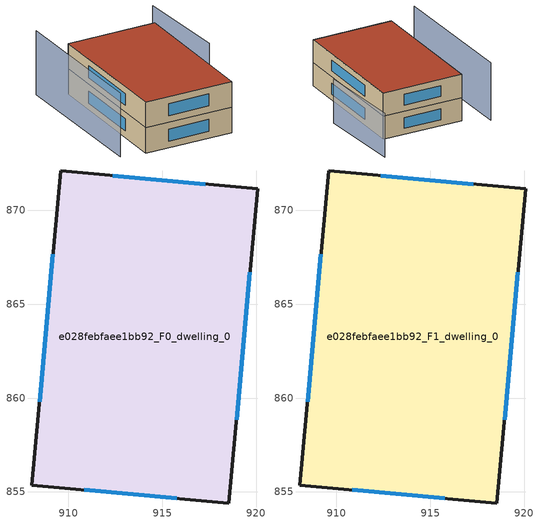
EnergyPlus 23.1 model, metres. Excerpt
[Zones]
e028febfaee1bb92_F0_dwelling_0
 floor ground (EU_floor_Construction): 920.08,871.14 918.55,854.41 908.05,855.37 909.58,872.1 z0
 wall outside (EU_wall_Construction): 909.58,872.1 908.05,855.37 918.55,854.41 920.08,871.14 909.58,872.1 z0:3
 window (EU_Window_Construction): 909.17,867.65 908.46,859.81 / 917.29,871.4 912.37,871.85 / 918.96,858.85 919.67,866.7 / 910.84,855.11 915.76,854.66 z0.8:2.2
e028febfaee1bb92_F1_dwelling_0
 floor to e028febfaee1bb92_F0_dwelling_0 (EU_floor_Construction): 920.08,871.14 918.55,854.41 908.05,855.37 909.58,872.1 z3
 wall outside (EU_wall_Construction): 909.58,872.1 908.05,855.37 918.55,854.41 920.08,871.14 909.58,872.1 z3:6
 window (EU_Window_Construction): 909.17,867.65 908.46,859.81 / 917.29,871.4 912.37,871.85 / 918.96,858.85 919.67,866.7 / 910.84,855.11 915.76,854.66 z3.8:5.2
 roof outside (EU_roof_Construction): 918.55,854.41 920.08,871.14 909.58,872.1 908.05,855.37 z6
shading: 906.73,874.01 905.32,856.13 z0:7.5; 922.31,864.17 922.64,875.2 z0:5.7
[Building]
EU S2 Campaign: North Axis=0; Terrain=City; Solar Distribution=FullExterior
[Site:Location]
Cape.Town.Intl.AP: Latitude=-33.965; Longitude=18.602; Time Zone=2; Elevation=46
[SizingPeriod:WeatherFileDays]
AnnualSizingPeriod: Begin Month=1; Begin Day of Month=1; End Month=12; End Day of Month=31; Day of Week for Start Day=Monday; Use Weather File Daylight Saving Period=No; Use Weather File Rain and Snow Indicators=No
[MATERIAL]
EU_InternalMass_Material: Roughness=MediumRough; Thickness=0.1; Conductivity=1; Density=1800; Specific Heat=900; Thermal Absorptance=0.9; Solar Absorptance=0.7; Visible Absorptance=0.7
[MATERIAL:NOMASS] Roughness=MediumRough; Thermal Absorptance=0.9; Solar Absorptance=0.7; Visible Absorptance=0.7
Name | Thermal Resistance
EU_wall_NoMass | 0.49467
EU_roof_NoMass | 0.448442
EU_floor_NoMass | 1.33616
[WINDOWMATERIAL:SIMPLEGLAZINGSYSTEM]
EU_Window_SimpleGlazing: UFactor=4.49049; Solar Heat Gain Coefficient=0.75; Visible Transmittance=0.75
[CONSTRUCTION]
EU_wall_Construction: EU_wall_NoMass
EU_roof_Construction: EU_roof_NoMass
EU_floor_Construction: EU_floor_NoMass
EU_Window_Construction: EU_Window_SimpleGlazing
EU_InternalMass_Construction: EU_InternalMass_Material
[ZONE] Type=1; Multiplier=1; Ceiling Height=autocalculate; Volume=531.634; Floor Area=autocalculate; Part of Total Floor Area=Yes
e028febfaee1bb92_F0_dwelling_0; e028febfaee1bb92_F1_dwelling_0
[INTERNALMASS] Construction=EU_InternalMass_Construction; Surface Area=177.211
Name | Zone or ZoneList
e028febfaee1bb92_F0_dwelling_0_EU_InternalMass | e028febfaee1bb92_F0_dwelling_0
e028febfaee1bb92_F1_dwelling_0_EU_InternalMass | e028febfaee1bb92_F1_dwelling_0
[OTHEREQUIPMENT] Fuel Type=Electricity; Design Level Calculation Method=Watts/Area; Power per Zone Floor Area=1; Fraction Latent=0; Fraction Radiant=0; Fraction Lost=0; Carbon Dioxide Generation Rate=0; EndUse Subcategory=EU_Step8_InternalGains
Name | Zone or ZoneList or Space or SpaceList | Schedule
EU_Step8_InternalGain_e028febfaee1bb92_F0_dwelling_0_f000 | e028febfaee1bb92_F0_dwelling_0 | EU_Step8_GainSchedule_e028febfaee1bb92_F0_dwelling_0_f000
EU_Step8_InternalGain_e028febfaee1bb92_F1_dwelling_0_f000 | e028febfaee1bb92_F1_dwelling_0 | EU_Step8_GainSchedule_e028febfaee1bb92_F1_dwelling_0_f000
[ZONEVENTILATION:DESIGNFLOWRATE] Schedule=EU_AlwaysOn; Design Flow Rate Calculation Method=AirChanges/Hour; Air Changes per Hour=0.665257; Ventilation Type=Natural; Fan Pressure Rise=0; Fan Total Efficiency=1; Constant Term Coefficient=1; Temperature Term Coefficient=0; Velocity Term Coefficient=0; Velocity Squared Term Coefficient=0; Minimum Indoor Temperature=-100; Maximum Indoor Temperature=100; Delta Temperature=-100; Minimum Outdoor Temperature=-100; Maximum Outdoor Temperature=100; Maximum Wind Speed=40
Name | Zone or ZoneList or Space or SpaceList
EU_ConstantAir_e028febfaee1bb92_F0_dwelling_0 | e028febfaee1bb92_F0_dwelling_0
EU_ConstantAir_e028febfaee1bb92_F1_dwelling_0 | e028febfaee1bb92_F1_dwelling_0
[HVACTEMPLATE:THERMOSTAT] Constant Heating Setpoint=20; Constant Cooling Setpoint=50
EU_HeatOnly_e028febfaee1bb92_F0_dwelling_0; EU_HeatOnly_e028febfaee1bb92_F1_dwelling_0
[HVACTEMPLATE:ZONE:IDEALLOADSAIRSYSTEM] System Availability Schedule=EU_AlwaysOn; Maximum Heating Supply Air Temperature=50; Minimum Cooling Supply Air Temperature=13; Maximum Heating Supply Air Humidity Ratio=0.0156; Minimum Cooling Supply Air Humidity Ratio=0.0077; Heating Limit=NoLimit; Cooling Limit=NoLimit; Heating Availability Schedule=EU_AlwaysOn; Cooling Availability Schedule=EU_CoolingOff; Dehumidification Control Type=ConstantSensibleHeatRatio; Cooling Sensible Heat Ratio=0.7; Dehumidification Setpoint=60; Humidification Control Type=None; Humidification Setpoint=30; Outdoor Air Method=None; Outdoor Air Flow Rate per Person=0.00944; Outdoor Air Flow Rate per Zone Floor Area=0; Outdoor Air Flow Rate per Zone=0; Demand Controlled Ventilation Type=None; Outdoor Air Economizer Type=NoEconomizer; Heat Recovery Type=None; Sensible Heat Recovery Effectiveness=0.7; Latent Heat Recovery Effectiveness=0.65
Name | Template Thermostat
e028febfaee1bb92_F0_dwelling_0 | EU_HeatOnly_e028febfaee1bb92_F0_dwelling_0
e028febfaee1bb92_F1_dwelling_0 | EU_HeatOnly_e028febfaee1bb92_F1_dwelling_0
[SIZING:ZONE] Zone Cooling Design Supply Air Temperature Input Method=SupplyAirTemperature; Zone Cooling Design Supply Air Temperature=13; Zone Heating Design Supply Air Temperature Input Method=SupplyAirTemperature; Zone Heating Design Supply Air Temperature=50; Zone Cooling Design Supply Air Humidity Ratio=0.008; Zone Heating Design Supply Air Humidity Ratio=0.008; Cooling Design Air Flow Method=DesignDay; Cooling Design Air Flow Rate=0; Cooling Minimum Air Flow per Zone Floor Area=0.000762; Cooling Minimum Air Flow=0; Cooling Minimum Air Flow Fraction=0.2; Heating Design Air Flow Method=DesignDay; Heating Design Air Flow Rate=0; Heating Maximum Air Flow per Zone Floor Area=0.002032; Heating Maximum Air Flow=0.141576; Heating Maximum Air Flow Fraction=0.3; Account for Dedicated Outdoor Air System=No; Dedicated Outdoor Air System Control Strategy=NeutralSupplyAir; Dedicated Outdoor Air Low Setpoint Temperature for Design=autosize; Dedicated Outdoor Air High Setpoint Temperature for Design=autosize; Zone Load Sizing Method=Sensible Load Only No Latent Load; Zone Latent Cooling Design Supply Air Humidity Ratio Input Method=HumidityRatioDifference; Zone Cooling Design Supply Air Humidity Ratio Difference=0.005; Zone Latent Heating Design Supply Air Humidity Ratio Input Method=HumidityRatioDifference; Zone Humidification Design Supply Air Humidity Ratio Difference=0.005
e028febfaee1bb92_F0_dwelling_0; e028febfaee1bb92_F1_dwelling_0
[SCHEDULE:CONSTANT]
Name | Hourly Value
EU_AlwaysOn | 1
EU_CoolingOff | 0
[SCHEDULE:FILE] Column Number=1; Rows to Skip at Top=0; Number of Hours of Data=8760; Column Separator=Comma; Interpolate to Timestep=No; Minutes per Item=60; Adjust Schedule for Daylight Savings=Yes
Name | File
EU_Step8_GainSchedule_e028febfaee1bb92_F0_dwelling_0_f000 | ../../schedules/e028febfaee1bb92/e028febfaee1bb92_F0_dwelling_0_f000_gain.csv
EU_Step8_GainSchedule_e028febfaee1bb92_F1_dwelling_0_f000 | ../../schedules/e028febfaee1bb92/e028febfaee1bb92_F1_dwelling_0_f000_gain.csv
